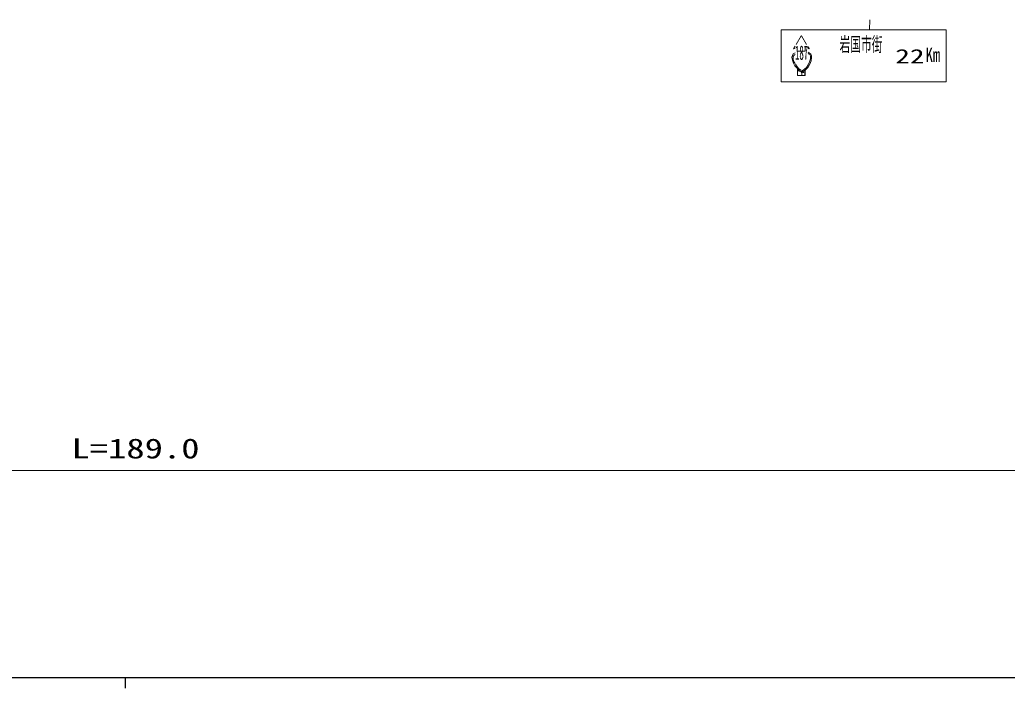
# Model space of a CAD drawing. Units: millimetres, scale not verified. Extents: x 39991 to 679840, y 19995 to 379911.
# Drawn here: x 158248 to 249101, y 203952 to 265420 of the extents above; entities that cross this region are included whole.
import ezdxf
from ezdxf.enums import TextEntityAlignment as Align

# ---------------------------------------------------------------- set-up
doc = ezdxf.new("R2010")
doc.units = ezdxf.units.MM
doc.header["$LTSCALE"] = 999.766
doc.layers.add('M-BGD-HTXT', color=7, linetype='Continuous', lineweight=13)
doc.layers.add('M-TTL-BAND', color=7, linetype='Continuous', lineweight=25)
doc.styles.add('ＭＳ ゴシック', font='')
doc.styles.get('ＭＳ ゴシック').set_extended_font_data('MS Gothic')

msp = doc.modelspace()

# ---------------------------------------------------------------- linework, layer by layer
at = {"layer": 'M-BGD-HTXT'}
for p, q in [((236465.2, 265420.4), (236436.1, 264507.8)), ((228295.5, 259708.9), (228295.5, 264507.8)), ((228295.5, 264507.8), (243491.9, 264507.8)), ((243491.9, 264507.8), (243491.9, 259708.9)), ((229668.7, 263139.6), (230147.4, 263945.4)), ((230165.4, 263945.4), (230646.7, 263139.6)), ((229442.7, 262759.1), (229573.8, 262979.8)), ((229456.2, 262744.2), (229573.8, 262800.7)), ((229788, 262886.9), (229788, 262495.6)), ((230496.2, 262520), (230496.2, 262893.1)), ((230773.5, 262927.4), (230868.2, 262768.9)), ((230773.5, 262789.2), (230855, 262753.9)), ((229874.8, 262522.7), (229788, 262495.6)), ((229980.5, 262537.8), (229874.8, 262522.7)), ((230095.7, 262546.3), (229980.5, 262537.8)), ((230222.6, 262542.1), (230095.7, 262546.3)), ((230346.6, 262535.8), (230222.6, 262542.1)), ((230496.2, 262520), (230346.6, 262535.8)), ((229790.8, 260879), (229790.8, 260303.1)), ((229790.8, 260879), (229878.1, 260786.8)), ((229878.1, 260786.8), (229927.7, 260740.1)), ((229790.8, 260303.1), (230509.9, 260303.1)), ((229927.7, 260740.1), (230000.5, 260693.5)), ((230000.5, 260693.5), (230074.2, 260658.1)), ((230074.2, 260658.1), (230150.6, 260640.5)), ((230150.6, 260640.5), (230216, 260631.6)), ((230216, 260631.6), (230286.4, 260637.7)), ((230286.4, 260637.7), (230359.7, 260661.1)), ((230359.7, 260661.1), (230438.5, 260693.2)), ((230438.5, 260693.2), (230509.9, 260743.8)), ((230509.9, 260303.1), (230509.9, 260743.8)), ((243491.9, 259708.9), (228295.5, 259708.9)), ((71936.1, 223972.9), (256917.6, 223972.9))]:
    msp.add_line(p, q, dxfattribs=at)
for points in [[(229573.8, 262373.7), (229420.2, 262285), (229329.1, 262138.8), (229294.5, 261966.6), (229337.2, 261694.8), (229439.1, 261435.2), (229562.1, 261198.1), (229740.2, 260988.9), (229898.8, 260813.9), (230099.1, 260686.6), (230166.9, 260670), (230245.4, 260666.7)], [(229573.8, 261397.5), (229496.3, 261522), (229418.3, 261774.3), (229401, 262041.9), (229497.2, 262177.6), (229573.8, 262228.1)], [(230773.5, 262310.2), (230809.9, 262301), (230925.7, 262215), (230995.5, 262088.8), (230985.1, 261816), (230912.6, 261542.3), (230792.7, 261273.9), (230620.5, 261036.1), (230462.4, 260876.2), (230261, 260761.4), (230232.3, 260758.1)], [(230245.4, 260666.6), (230415.7, 260722.2), (230566, 260837.2), (230779.5, 261075.6), (230939.8, 261347.3), (231049.4, 261644.5), (231101.4, 261961.8), (231097.5, 262121.4), (231031.1, 262266.1), (230879.9, 262389.6), (230773.5, 262429.8)], [(230232.2, 260758.2), (230074.2, 260810.5), (229941.6, 260917.5), (229699.1, 261196.1), (229609.5, 261340)]]:
    msp.add_lwpolyline(points, dxfattribs=at)
for centre, radius, start, end in [((230156.4, 263940), 10.5, 30.8526, 149.28857), ((230156.4, 263946.9), 7, 30.8526, 149.28857), ((229451.7, 262753.7), 10.5, 149.28857, 295.66644), ((229777.5, 262887), 10.5, 0, 115.66644), ((230506.7, 262893.1), 10.5, 66.61703, 180), ((230859.1, 262763.6), 10.5, 246.61707, 30.8526), ((229915.1, 260427.3), 298.4, 335.3991, 114.6009), ((230339.2, 260851.5), 298.4, 204.41307, 304.88236), ((230763.4, 260427.3), 298.4, 148.14939, 204.6009)]:
    msp.add_arc(centre, radius, start, end, dxfattribs=at)
at = {"layer": 'M-TTL-BAND'}
for p, q in [((39990.6, 204951.9), (578864.2, 204951.9)), ((167960.6, 204951.9), (167960.6, 203952.1))]:
    msp.add_line(p, q, dxfattribs=at)

# ---------------------------------------------------------------- texts
at = {"layer": 'M-BGD-HTXT', "style": 'ＭＳ ゴシック'}
for s, height, width, p in [('岩国市街', 1319, 0.55, (233670.4, 262104.7)), ('187', 1319, 0.45, (229573.8, 261340)), ('22', 1319, 1.5, (238798.1, 261003.1)), ('Km', 1319, 0.75, (241587.7, 261141.4)), ('L=189.0', 1832, 1.35, (163010, 224534.7))]:
    msp.add_text(s, height=height, dxfattribs=dict(at, width=width)).set_placement(p, align=Align.BOTTOM_LEFT)

doc.saveas('drawing.dxf')
